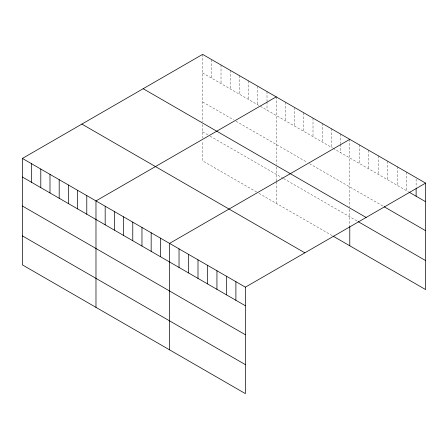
<?xml version="1.0" encoding="UTF-8"?>
<svg xmlns="http://www.w3.org/2000/svg" width="448" height="448" viewBox="0 0 448 448"><rect width="100%" height="100%" fill="white"/><g stroke="black" fill="none" stroke-linecap="round" stroke-linejoin="round"><path stroke-width="0.34" stroke-dasharray="2.24 1.68" d="M202.625 72.968L332.545 147.974M333.116 148.31L408.425 191.783M202.625 101.965L233.671 119.885M235.967 121.212L307.25 162.366M309.551 163.694L382.956 206.074M202.625 131.841L207.799 134.826M210.101 136.153L283.108 178.304M283.679 178.634L358.081 221.592M256.665 192.03L202.625 160.832L202.625 141.506M258.961 193.357L332.545 235.838M416.125 179.021L416.125 187.281M406.65 172.172L406.65 190.758M397.169 166.701L397.169 185.287M387.694 161.23L387.694 179.816M378.218 155.758L378.218 174.345M368.743 150.287L368.743 168.874M359.268 144.816L359.268 163.402M349.787 139.345L349.787 206.842M349.787 209.502L349.787 225.775M340.592 134.036L340.592 143.674M340.592 144.362L340.592 152.622M331.391 128.722L331.391 147.314M322.196 123.413L322.196 141.999M313.001 118.104L313.001 136.69M303.8 112.795L303.8 131.382M294.605 107.481L294.605 126.073M285.404 102.172L285.404 120.758M276.209 96.863L276.209 164.36M276.209 167.02L276.209 181.222M276.209 181.916L276.209 203.314M267.008 91.554L267.008 101.192M267.008 101.881L267.008 110.141M257.813 86.24L257.813 104.832M248.618 80.931L248.618 99.518M239.417 75.622L239.417 94.209M230.222 70.314L230.222 88.9M221.021 64.999L221.021 83.591M211.826 59.69L211.826 78.277M202.625 54.382L202.625 121.878M202.625 124.538L202.625 138.051"/><path stroke-width="0.67" d="M22.4 158.435L245.375 287.168L245.375 393.618L22.4 264.886L22.4 158.435L202.625 54.382L425.6 183.114L425.6 289.565L333.116 236.174M276.209 96.863L95.978 200.917L95.978 307.367M349.787 139.345L169.562 243.398L169.562 349.849M245.375 287.168L425.6 183.114M409.018 192.125L425.6 201.701M384.143 206.763L425.6 230.698M143.153 88.715L366.122 217.448M358.081 221.592L425.6 260.574M81.878 124.096L304.847 252.829M22.4 177.022L245.375 305.754M22.4 206.018L245.375 334.751M22.4 235.894L245.375 364.622M416.125 188.658L416.125 196.23M349.787 226.47L349.787 245.795M235.894 281.697L235.894 300.283M226.419 276.226L226.419 294.812M216.944 270.754L216.944 289.341M207.469 265.283L207.469 283.87M197.994 259.812L197.994 278.398M188.513 254.341L188.513 272.927M179.038 248.87L179.038 267.456M160.367 238.084L160.367 256.676M151.166 232.775L151.166 251.367M141.971 227.466L141.971 246.053M132.77 222.158L132.77 240.744M123.575 216.843L123.575 235.435M114.374 211.534L114.374 230.126M105.179 206.226L105.179 224.812M86.783 195.602L86.783 214.194M77.588 190.294L77.588 208.886M68.387 184.985L68.387 203.571M59.192 179.676L59.192 198.262M49.991 174.362L49.991 192.954M40.796 169.053L40.796 187.645M31.595 163.744L31.595 182.33"/></g></svg>
